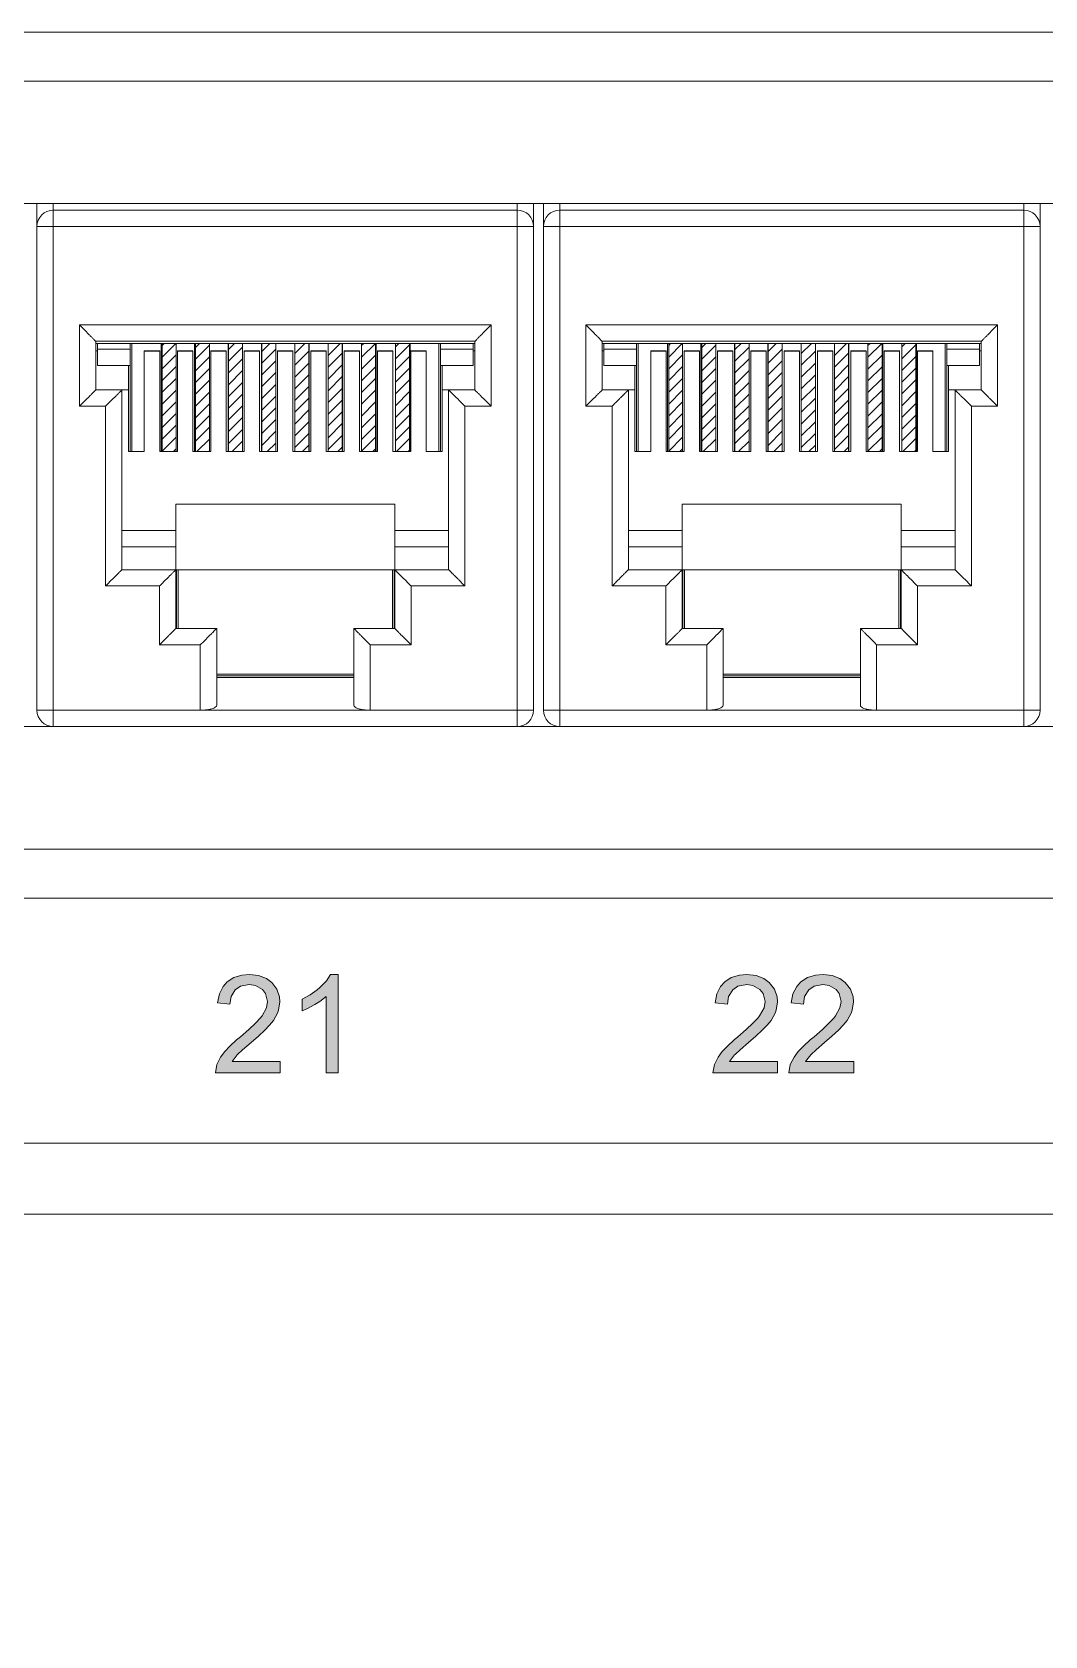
# Model space of a CAD drawing. Header units: metres. Extents: x -42301 to 31628, y -23013 to 30697.
# Drawn here: x -7196 to -6736, y 8163 to 8892 of the extents above; entities that cross this region are included whole.
import ezdxf

# ---------------------------------------------------------------- set-up
doc = ezdxf.new("R2010")
doc.units = ezdxf.units.M
doc.header["$LTSCALE"] = 0.01
doc.header["$MEASUREMENT"] = 0
doc.layers.get('0').update_dxf_attribs({"lineweight": 15})
doc.layers.add('1U - Gestion Cable', color=250, linetype='Continuous', lineweight=5)
doc.layers.add('1U - Patch Panel nº', color=250, linetype='Continuous', lineweight=5)
pattern_1 = [(45, (22762.47604, 105.91026), (-0.166441777, 0.166441777), [])]
pattern_2 = [(45, (22776.84004, 105.91026), (-0.166441777, 0.166441777), [])]

# ---------------------------------------------------------------- blocks, each defined once
blk = doc.blocks.new('1U - Peine Cable Rack')
at = {"layer": '1U - Gestion Cable'}
blk.add_lwpolyline([(-5.8, 37.7), (466.8, 37.7, -0.414214), (471.8, 32.7), (471.8, -1, -0.414214), (466.8, -6), (-5.8, -6, -0.414214), (-10.8, -1), (-10.8, 32.7, -0.414214)], format="xyb", close=True, dxfattribs=at)
blk = doc.blocks.new('1U - Patch Panel 24P RJ45')
at = {"layer": '1U - Patch Panel nº', "lineweight": 5}
h = blk.add_hatch(dxfattribs=at)
h.set_pattern_fill('ANSI31', color=250, scale=0.074137, style=0)
h.set_pattern_definition(pattern_1)
h.paths.add_polyline_path([(23403.876, 717.034), (23403.563, 717.034), (23403.48, 717.026), (23403.48, 713.968), (23403.876, 713.968)])
h = blk.add_hatch(dxfattribs=at)
h.set_pattern_fill('ANSI31', color=250, scale=0.074137, style=0)
h.set_pattern_definition(pattern_1)
h.paths.add_polyline_path([(23404.819, 717.034), (23404.487, 717.034), (23404.422, 717.029), (23404.422, 713.968), (23404.819, 713.968)])
h.paths.add_polyline_path([(23405.759, 717.034), (23405.361, 717.034), (23405.361, 713.968), (23405.759, 713.968)])
h.paths.add_polyline_path([(23406.702, 717.034), (23406.304, 717.034), (23406.304, 713.968), (23406.702, 713.968)])
h.paths.add_polyline_path([(23407.64, 717.034), (23407.242, 717.034), (23407.242, 713.968), (23407.64, 713.968)])
h.paths.add_polyline_path([(23408.185, 713.968), (23408.585, 713.968), (23408.585, 717.034), (23408.185, 717.034)])
h.paths.add_polyline_path([(23409.133, 713.968), (23409.531, 713.968), (23409.531, 717.034), (23409.133, 717.034)])
h = blk.add_hatch(dxfattribs=at)
h.set_pattern_fill('ANSI31', color=250, scale=0.074137, style=0)
h.set_pattern_definition(pattern_1)
h.paths.add_polyline_path([(23410.092, 713.968), (23410.49, 713.968), (23410.49, 717.033), (23410.464, 717.034), (23410.092, 717.034)])
h = blk.add_hatch(dxfattribs=at)
h.set_pattern_fill('ANSI31', color=250, scale=0.074137, style=0)
h.set_pattern_definition(pattern_2)
h.paths.add_polyline_path([(23418.24, 717.034), (23417.927, 717.034), (23417.844, 717.026), (23417.844, 713.968), (23418.24, 713.968)])
h = blk.add_hatch(dxfattribs=at)
h.set_pattern_fill('ANSI31', color=250, scale=0.074137, style=0)
h.set_pattern_definition(pattern_2)
h.paths.add_polyline_path([(23419.183, 717.034), (23418.851, 717.034), (23418.786, 717.029), (23418.786, 713.968), (23419.183, 713.968)])
h.paths.add_polyline_path([(23420.123, 717.034), (23419.725, 717.034), (23419.725, 713.968), (23420.123, 713.968)])
h.paths.add_polyline_path([(23421.066, 717.034), (23420.668, 717.034), (23420.668, 713.968), (23421.066, 713.968)])
h.paths.add_polyline_path([(23422.004, 717.034), (23421.606, 717.034), (23421.606, 713.968), (23422.004, 713.968)])
h.paths.add_polyline_path([(23422.549, 713.968), (23422.949, 713.968), (23422.949, 717.034), (23422.549, 717.034)])
h.paths.add_polyline_path([(23423.497, 713.968), (23423.895, 713.968), (23423.895, 717.034), (23423.497, 717.034)])
h = blk.add_hatch(dxfattribs=at)
h.set_pattern_fill('ANSI31', color=250, scale=0.074137, style=0)
h.set_pattern_definition(pattern_2)
h.paths.add_polyline_path([(23424.456, 713.968), (23424.854, 713.968), (23424.854, 717.033), (23424.828, 717.034), (23424.456, 717.034)])
h = blk.add_hatch(color=250, dxfattribs=at)
h.paths.add_polyline_path([(23406.584, 698.917), (23406.433, 699.027), (23406.213, 699.111), (23405.955, 699.138), (23405.949, 699.138), (23405.74, 699.12), (23405.51, 699.054), (23405.32, 698.935), (23405.205, 698.802), (23405.104, 698.59), (23405.051, 698.334), (23405.4, 698.299), (23405.435, 698.515), (23405.55, 698.705), (23405.7, 698.807), (23405.943, 698.855), (23406.124, 698.829), (23406.323, 698.718), (23406.411, 698.603), (23406.469, 698.374), (23406.433, 698.193), (23406.31, 697.963), (23406.261, 697.905), (23406.124, 697.755), (23405.934, 697.579), (23405.696, 697.375), (23405.59, 697.283), (23405.4, 697.11), (23405.254, 696.951), (23405.135, 696.792), (23405.029, 696.585), (23404.989, 696.346), (23406.822, 696.346), (23406.822, 696.673), (23405.462, 696.673), (23405.603, 696.859), (23405.616, 696.872), (23405.758, 697.004), (23406, 697.207), (23406.208, 697.389), (23406.389, 697.561), (23406.526, 697.698), (23406.637, 697.835), (23406.751, 698.038), (23406.782, 698.126), (23406.818, 698.365), (23406.809, 698.502), (23406.734, 698.727)])
h.paths.add_polyline_path([(23408.474, 699.138), (23408.253, 699.138), (23408.134, 698.957), (23407.949, 698.767), (23407.873, 698.701), (23407.675, 698.559), (23407.449, 698.44), (23407.449, 698.109), (23407.577, 698.162), (23407.807, 698.285), (23407.949, 698.374), (23408.13, 698.519), (23408.13, 696.346), (23408.474, 696.346)])
h = blk.add_hatch(color=250, dxfattribs=at)
h.paths.add_polyline_path([(23422.854, 698.917), (23422.699, 699.027), (23422.483, 699.111), (23422.225, 699.138), (23422.219, 699.138), (23422.01, 699.12), (23421.78, 699.054), (23421.59, 698.935), (23421.475, 698.802), (23421.369, 698.59), (23421.321, 698.334), (23421.67, 698.299), (23421.701, 698.515), (23421.82, 698.705), (23421.97, 698.807), (23422.213, 698.855), (23422.394, 698.829), (23422.593, 698.718), (23422.681, 698.603), (23422.734, 698.374), (23422.703, 698.193), (23422.575, 697.963), (23422.531, 697.905), (23422.39, 697.755), (23422.204, 697.579), (23421.966, 697.375), (23421.86, 697.283), (23421.665, 697.11), (23421.52, 696.951), (23421.4, 696.792), (23421.294, 696.585), (23421.255, 696.346), (23423.092, 696.346), (23423.092, 696.673), (23421.727, 696.673), (23421.873, 696.859), (23421.882, 696.872), (23422.028, 697.004), (23422.266, 697.207), (23422.474, 697.389), (23422.659, 697.561), (23422.792, 697.698), (23422.902, 697.835), (23423.017, 698.038), (23423.052, 698.126), (23423.088, 698.365), (23423.074, 698.502), (23422.999, 698.727)])
h.paths.add_polyline_path([(23420.543, 699.027), (23420.323, 699.111), (23420.065, 699.138), (23420.059, 699.138), (23419.85, 699.12), (23419.62, 699.054), (23419.435, 698.935), (23419.315, 698.802), (23419.214, 698.59), (23419.161, 698.334), (23419.514, 698.299), (23419.545, 698.515), (23419.66, 698.705), (23419.81, 698.807), (23420.057, 698.855), (23420.234, 698.829), (23420.433, 698.718), (23420.521, 698.603), (23420.579, 698.374), (23420.548, 698.193), (23420.42, 697.963), (23420.376, 697.905), (23420.234, 697.755), (23420.044, 697.579), (23419.806, 697.375), (23419.7, 697.283), (23419.51, 697.11), (23419.364, 696.951), (23419.245, 696.792), (23419.139, 696.585), (23419.099, 696.346), (23420.932, 696.346), (23420.932, 696.673), (23419.572, 696.673), (23419.713, 696.859), (23419.726, 696.872), (23419.868, 697.004), (23420.111, 697.207), (23420.318, 697.389), (23420.499, 697.561), (23420.636, 697.698), (23420.747, 697.835), (23420.861, 698.038), (23420.892, 698.126), (23420.928, 698.365), (23420.919, 698.502), (23420.844, 698.727), (23420.698, 698.917)])
at = {"color": 250, "linetype": 'Continuous', "lineweight": 5}
for p, q in [((23464.009, 725.864), (23363.832, 725.864)), ((23462.619, 724.474), (23365.222, 724.474)), ((23457.012, 720.999), (23370.828, 720.999)), ((23399.927, 706.635), (23399.927, 720.999)), ((23400.39, 706.171), (23400.39, 720.999)), ((23413.55, 706.171), (23413.55, 720.999)), ((23414.013, 706.635), (23414.013, 720.999)), ((23414.291, 706.635), (23414.291, 720.999)), ((23414.754, 706.171), (23414.754, 720.999)), ((23427.914, 706.171), (23427.914, 720.999)), ((23428.377, 706.635), (23428.377, 720.999)), ((23400.39, 720.813), (23413.55, 720.813)), ((23414.754, 720.813), (23427.914, 720.813)), ((23399.927, 720.35), (23414.013, 720.35)), ((23414.291, 720.35), (23428.377, 720.35)), ((23401.132, 717.558), (23412.808, 717.558)), ((23401.132, 715.253), (23401.132, 717.558)), ((23412.808, 717.558), (23412.808, 715.253)), ((23415.496, 717.558), (23427.172, 717.558)), ((23415.496, 715.253), (23415.496, 717.558)), ((23427.172, 717.558), (23427.172, 715.253)), ((23401.595, 717.095), (23412.345, 717.095)), ((23401.595, 717.095), (23401.595, 717.094)), ((23401.595, 715.716), (23401.595, 717.094)), ((23401.595, 717.034), (23412.345, 717.034)), ((23401.595, 716.82), (23401.641, 716.82)), ((23401.641, 716.41), (23401.641, 717.034)), ((23402.568, 716.874), (23401.641, 716.874)), ((23402.568, 713.968), (23402.568, 717.034)), ((23402.614, 717.034), (23402.614, 713.968)), ((23402.971, 716.822), (23403.407, 716.822)), ((23402.971, 713.968), (23402.971, 716.822)), ((23403.407, 716.818), (23402.971, 716.818)), ((23403.407, 713.968), (23403.407, 716.822)), ((23403.447, 717.034), (23403.447, 713.968)), ((23403.563, 717.034), (23403.48, 717.026)), ((23403.48, 717.034), (23403.48, 713.968)), ((23403.876, 717.034), (23403.876, 713.968)), ((23403.916, 716.822), (23404.352, 716.822)), ((23403.916, 713.968), (23403.916, 716.822)), ((23404.352, 716.818), (23403.916, 716.818)), ((23404.352, 713.968), (23404.352, 716.822)), ((23404.394, 717.034), (23404.394, 713.968)), ((23404.487, 717.034), (23404.422, 717.029)), ((23404.422, 717.034), (23404.422, 713.968)), ((23404.819, 717.034), (23404.819, 713.968)), ((23404.862, 716.822), (23405.297, 716.822)), ((23404.862, 713.968), (23404.862, 716.822)), ((23405.297, 716.818), (23404.862, 716.818)), ((23405.297, 713.968), (23405.297, 716.822)), ((23405.345, 717.034), (23405.345, 713.968)), ((23405.361, 717.034), (23405.361, 713.968)), ((23405.759, 717.034), (23405.759, 713.968)), ((23405.807, 716.822), (23406.242, 716.822)), ((23405.807, 713.968), (23405.807, 716.822)), ((23406.242, 716.818), (23405.807, 716.818)), ((23406.242, 713.968), (23406.242, 716.822)), ((23406.292, 717.034), (23406.292, 713.968)), ((23406.304, 717.034), (23406.304, 713.968)), ((23406.702, 717.034), (23406.702, 713.968)), ((23406.752, 716.822), (23407.188, 716.822)), ((23406.752, 713.968), (23406.752, 716.822)), ((23407.188, 716.818), (23406.752, 716.818)), ((23407.188, 713.968), (23407.188, 716.822)), ((23407.242, 717.034), (23407.242, 713.968)), ((23407.64, 717.034), (23407.64, 713.968)), ((23407.643, 717.034), (23407.643, 713.968)), ((23407.697, 716.822), (23408.133, 716.822)), ((23407.697, 713.968), (23407.697, 716.822)), ((23408.133, 716.818), (23407.697, 716.818)), ((23408.133, 713.968), (23408.133, 716.822)), ((23408.185, 717.034), (23408.185, 713.968)), ((23408.585, 717.034), (23408.585, 713.968)), ((23408.59, 717.034), (23408.59, 713.968)), ((23408.643, 716.822), (23409.078, 716.822)), ((23408.643, 713.968), (23408.643, 716.822)), ((23409.078, 716.818), (23408.643, 716.818)), ((23409.078, 713.968), (23409.078, 716.822)), ((23409.133, 717.034), (23409.133, 713.968)), ((23409.531, 717.034), (23409.531, 713.968)), ((23409.551, 717.034), (23409.551, 713.968)), ((23409.588, 716.822), (23410.023, 716.822)), ((23409.588, 713.968), (23409.588, 716.822)), ((23410.023, 716.818), (23409.588, 716.818)), ((23410.023, 713.968), (23410.023, 716.822)), ((23410.092, 717.034), (23410.092, 713.968)), ((23410.49, 717.033), (23410.464, 717.034)), ((23410.49, 717.036), (23410.49, 717.033)), ((23410.49, 717.034), (23410.49, 713.968)), ((23410.511, 717.034), (23410.511, 713.968)), ((23410.533, 716.822), (23410.969, 716.822)), ((23410.533, 713.968), (23410.533, 716.822)), ((23410.969, 716.818), (23410.533, 716.818)), ((23410.969, 713.968), (23410.969, 716.822)), ((23411.325, 713.968), (23411.325, 717.034)), ((23411.372, 713.968), (23411.372, 717.034)), ((23411.372, 716.874), (23412.298, 716.874)), ((23412.298, 716.41), (23412.298, 717.034)), ((23412.345, 716.82), (23412.298, 716.82)), ((23412.345, 717.095), (23412.345, 717.094)), ((23412.345, 717.094), (23412.345, 715.716)), ((23415.959, 717.095), (23426.709, 717.095)), ((23415.959, 717.095), (23415.959, 717.094)), ((23415.959, 715.716), (23415.959, 717.094)), ((23415.959, 717.034), (23426.709, 717.034)), ((23415.959, 716.82), (23416.005, 716.82)), ((23416.005, 716.41), (23416.005, 717.034)), ((23416.932, 716.874), (23416.005, 716.874)), ((23416.932, 713.968), (23416.932, 717.034)), ((23416.978, 717.034), (23416.978, 713.968)), ((23417.335, 716.822), (23417.771, 716.822)), ((23417.335, 713.968), (23417.335, 716.822)), ((23417.771, 716.818), (23417.335, 716.818)), ((23417.771, 713.968), (23417.771, 716.822)), ((23417.811, 717.034), (23417.811, 713.968)), ((23417.927, 717.034), (23417.844, 717.026)), ((23417.844, 717.034), (23417.844, 713.968)), ((23418.24, 717.034), (23418.24, 713.968)), ((23418.28, 716.822), (23418.716, 716.822)), ((23418.28, 713.968), (23418.28, 716.822)), ((23418.716, 716.818), (23418.28, 716.818)), ((23418.716, 713.968), (23418.716, 716.822)), ((23418.758, 717.034), (23418.758, 713.968)), ((23418.851, 717.034), (23418.786, 717.029)), ((23418.786, 717.034), (23418.786, 713.968)), ((23419.183, 717.034), (23419.183, 713.968)), ((23419.226, 716.822), (23419.661, 716.822)), ((23419.226, 713.968), (23419.226, 716.822)), ((23419.661, 716.818), (23419.226, 716.818)), ((23419.661, 713.968), (23419.661, 716.822)), ((23419.709, 717.034), (23419.709, 713.968)), ((23419.725, 717.034), (23419.725, 713.968)), ((23420.123, 717.034), (23420.123, 713.968)), ((23420.171, 716.822), (23420.606, 716.822)), ((23420.171, 713.968), (23420.171, 716.822)), ((23420.606, 716.818), (23420.171, 716.818)), ((23420.606, 713.968), (23420.606, 716.822)), ((23420.656, 717.034), (23420.656, 713.968)), ((23420.668, 717.034), (23420.668, 713.968)), ((23421.066, 717.034), (23421.066, 713.968)), ((23421.116, 716.822), (23421.552, 716.822)), ((23421.116, 713.968), (23421.116, 716.822)), ((23421.552, 716.818), (23421.116, 716.818)), ((23421.552, 713.968), (23421.552, 716.822)), ((23421.606, 717.034), (23421.606, 713.968)), ((23422.004, 717.034), (23422.004, 713.968)), ((23422.007, 717.034), (23422.007, 713.968)), ((23422.061, 716.822), (23422.497, 716.822)), ((23422.061, 713.968), (23422.061, 716.822)), ((23422.497, 716.818), (23422.061, 716.818)), ((23422.497, 713.968), (23422.497, 716.822)), ((23422.549, 717.034), (23422.549, 713.968)), ((23422.949, 717.034), (23422.949, 713.968)), ((23422.954, 717.034), (23422.954, 713.968)), ((23423.007, 716.822), (23423.442, 716.822)), ((23423.007, 713.968), (23423.007, 716.822)), ((23423.442, 716.818), (23423.007, 716.818)), ((23423.442, 713.968), (23423.442, 716.822)), ((23423.497, 717.034), (23423.497, 713.968)), ((23423.895, 717.034), (23423.895, 713.968)), ((23423.915, 717.034), (23423.915, 713.968)), ((23423.952, 716.822), (23424.387, 716.822)), ((23423.952, 713.968), (23423.952, 716.822)), ((23424.387, 716.818), (23423.952, 716.818)), ((23424.387, 713.968), (23424.387, 716.822)), ((23424.456, 717.034), (23424.456, 713.968)), ((23424.854, 717.033), (23424.828, 717.034)), ((23424.854, 717.036), (23424.854, 717.033)), ((23424.854, 717.034), (23424.854, 713.968)), ((23424.875, 717.034), (23424.875, 713.968)), ((23424.897, 716.822), (23425.333, 716.822)), ((23424.897, 713.968), (23424.897, 716.822)), ((23425.333, 716.818), (23424.897, 716.818)), ((23425.333, 713.968), (23425.333, 716.822)), ((23425.689, 713.968), (23425.689, 717.034)), ((23425.736, 713.968), (23425.736, 717.034)), ((23425.736, 716.874), (23426.662, 716.874)), ((23426.662, 716.41), (23426.662, 717.034)), ((23426.709, 716.82), (23426.662, 716.82)), ((23426.709, 717.095), (23426.709, 717.094)), ((23426.709, 717.094), (23426.709, 715.716)), ((23402.568, 716.41), (23401.641, 716.41)), ((23402.522, 716.41), (23402.522, 713.968)), ((23412.298, 716.41), (23411.372, 716.41)), ((23411.418, 716.41), (23411.418, 713.968)), ((23416.932, 716.41), (23416.005, 716.41)), ((23416.886, 716.41), (23416.886, 713.968)), ((23426.662, 716.41), (23425.736, 716.41)), ((23425.782, 716.41), (23425.782, 713.968)), ((23401.595, 715.716), (23402.522, 715.716)), ((23402.336, 710.619), (23402.336, 715.716)), ((23412.345, 715.716), (23411.418, 715.716)), ((23411.603, 715.716), (23411.603, 710.619)), ((23415.959, 715.716), (23416.886, 715.716)), ((23416.7, 710.619), (23416.7, 715.716)), ((23426.709, 715.716), (23425.782, 715.716)), ((23425.967, 715.716), (23425.967, 710.619)), ((23401.873, 715.253), (23401.132, 715.253)), ((23401.873, 710.156), (23401.873, 715.253)), ((23412.808, 715.253), (23412.067, 715.253)), ((23412.067, 715.253), (23412.067, 710.156)), ((23416.237, 715.253), (23415.496, 715.253)), ((23416.237, 710.156), (23416.237, 715.253)), ((23427.172, 715.253), (23426.431, 715.253)), ((23426.431, 715.253), (23426.431, 710.156)), ((23402.971, 713.968), (23402.522, 713.968)), ((23403.916, 713.968), (23403.407, 713.968)), ((23404.862, 713.968), (23404.352, 713.968)), ((23405.807, 713.968), (23405.297, 713.968)), ((23406.752, 713.968), (23406.242, 713.968)), ((23407.697, 713.968), (23407.188, 713.968)), ((23408.643, 713.968), (23408.133, 713.968)), ((23409.588, 713.968), (23409.078, 713.968)), ((23410.533, 713.968), (23410.023, 713.968)), ((23411.418, 713.968), (23410.969, 713.968)), ((23417.335, 713.968), (23416.886, 713.968)), ((23418.28, 713.968), (23417.771, 713.968)), ((23419.226, 713.968), (23418.716, 713.968)), ((23420.171, 713.968), (23419.661, 713.968)), ((23421.116, 713.968), (23420.606, 713.968)), ((23422.061, 713.968), (23421.552, 713.968)), ((23423.007, 713.968), (23422.497, 713.968)), ((23423.952, 713.968), (23423.442, 713.968)), ((23424.897, 713.968), (23424.387, 713.968)), ((23425.782, 713.968), (23425.333, 713.968)), ((23410.074, 712.473), (23403.865, 712.473)), ((23403.865, 708.951), (23403.865, 712.473)), ((23410.074, 708.951), (23410.074, 712.473)), ((23424.438, 712.473), (23418.229, 712.473)), ((23418.229, 708.951), (23418.229, 712.473)), ((23424.438, 708.951), (23424.438, 712.473)), ((23403.865, 711.731), (23402.336, 711.731)), ((23411.603, 711.731), (23410.074, 711.731)), ((23418.229, 711.731), (23416.7, 711.731)), ((23425.967, 711.731), (23424.438, 711.731)), ((23403.865, 711.268), (23402.336, 711.268)), ((23411.603, 711.268), (23410.074, 711.268)), ((23418.229, 711.268), (23416.7, 711.268)), ((23425.967, 711.268), (23424.438, 711.268)), ((23411.603, 710.619), (23402.336, 710.619)), ((23403.884, 710.619), (23403.884, 708.951)), ((23403.93, 710.619), (23403.93, 708.951)), ((23410.01, 708.951), (23410.01, 710.619)), ((23410.056, 708.951), (23410.056, 710.619)), ((23425.967, 710.619), (23416.7, 710.619)), ((23418.248, 710.619), (23418.248, 708.951)), ((23418.294, 710.619), (23418.294, 708.951)), ((23424.374, 708.951), (23424.374, 710.619)), ((23424.42, 708.951), (23424.42, 710.619)), ((23403.402, 710.156), (23401.873, 710.156)), ((23403.402, 708.488), (23403.402, 710.156)), ((23412.067, 710.156), (23410.538, 710.156)), ((23410.538, 710.156), (23410.538, 708.488)), ((23417.766, 710.156), (23416.237, 710.156)), ((23417.766, 708.488), (23417.766, 710.156)), ((23426.431, 710.156), (23424.902, 710.156)), ((23424.902, 710.156), (23424.902, 708.488)), ((23405.024, 708.951), (23403.865, 708.951)), ((23405.024, 708.951), (23405.024, 706.771)), ((23410.074, 708.951), (23408.916, 708.951)), ((23408.916, 706.771), (23408.916, 708.951)), ((23419.388, 708.951), (23418.229, 708.951)), ((23419.388, 708.951), (23419.388, 706.771)), ((23424.438, 708.951), (23423.28, 708.951)), ((23423.28, 706.771), (23423.28, 708.951)), ((23404.56, 708.488), (23403.402, 708.488)), ((23404.56, 708.488), (23404.56, 706.635)), ((23410.538, 708.488), (23409.379, 708.488)), ((23409.379, 706.635), (23409.379, 708.488)), ((23418.924, 708.488), (23417.766, 708.488)), ((23418.924, 708.488), (23418.924, 706.635)), ((23424.902, 708.488), (23423.743, 708.488)), ((23423.743, 706.635), (23423.743, 708.488)), ((23405.024, 707.654), (23408.916, 707.654)), ((23405.024, 707.608), (23408.916, 707.608)), ((23405.024, 707.561), (23408.916, 707.561)), ((23419.388, 707.654), (23423.28, 707.654)), ((23419.388, 707.608), (23423.28, 707.608)), ((23419.388, 707.561), (23423.28, 707.561)), ((23399.927, 706.635), (23414.013, 706.635)), ((23414.291, 706.635), (23428.377, 706.635)), ((23370.828, 706.171), (23457.012, 706.171)), ((23365.222, 702.696), (23462.619, 702.696)), ((23363.832, 701.306), (23464.009, 701.306)), ((23463.87, 694.356), (23061.678, 694.356))]:
    blk.add_line(p, q, dxfattribs=at)
for centre, start, end in [((23400.39, 720.35), 90, 180), ((23413.55, 720.35), 0, 90), ((23414.754, 720.35), 90, 180), ((23427.914, 720.35), 0, 90), ((23400.39, 706.635), 180, 270), ((23413.55, 706.635), 270, 0), ((23414.754, 706.635), 180, 270), ((23427.914, 706.635), 270, 0)]:
    blk.add_arc(centre, 0.463, start, end, dxfattribs=at)
for points, start_tangent, end_tangent in [([(23401.595, 717.095), (23401.578, 717.111), (23401.54, 717.149), (23401.487, 717.202), (23401.424, 717.265), (23401.355, 717.334), (23401.281, 717.408), (23401.206, 717.483), (23401.132, 717.558)], (-0.707107, 0.707107), (-0.707107, 0.707107)), ([(23412.345, 717.095), (23412.362, 717.111), (23412.4, 717.149), (23412.453, 717.202), (23412.515, 717.265), (23412.585, 717.334), (23412.658, 717.408), (23412.734, 717.483), (23412.808, 717.558)], (0.707107, 0.707107), (0.707107, 0.707107)), ([(23415.959, 717.095), (23415.942, 717.111), (23415.904, 717.149), (23415.851, 717.202), (23415.788, 717.265), (23415.719, 717.334), (23415.645, 717.408), (23415.57, 717.483), (23415.496, 717.558)], (-0.707107, 0.707107), (-0.707107, 0.707107)), ([(23426.709, 717.095), (23426.726, 717.111), (23426.764, 717.149), (23426.817, 717.202), (23426.879, 717.265), (23426.949, 717.334), (23427.022, 717.408), (23427.098, 717.483), (23427.172, 717.558)], (0.707107, 0.707107), (0.707107, 0.707107)), ([(23401.132, 715.253), (23401.207, 715.328), (23401.283, 715.405), (23401.358, 715.479), (23401.428, 715.549), (23401.491, 715.612), (23401.544, 715.665), (23401.581, 715.702), (23401.595, 715.716)], (0.707107, 0.707107), (0.707107, 0.707107)), ([(23401.873, 715.253), (23401.948, 715.328), (23402.025, 715.405), (23402.099, 715.479), (23402.169, 715.549), (23402.232, 715.612), (23402.285, 715.665), (23402.322, 715.702), (23402.336, 715.716)], (0.707107, 0.707107), (0.707107, 0.707107)), ([(23412.067, 715.253), (23411.991, 715.328), (23411.915, 715.405), (23411.841, 715.479), (23411.771, 715.549), (23411.707, 715.612), (23411.655, 715.665), (23411.618, 715.702), (23411.603, 715.716)], (-0.707107, 0.707107), (-0.707107, 0.707107)), ([(23412.808, 715.253), (23412.733, 715.328), (23412.657, 715.405), (23412.582, 715.479), (23412.512, 715.549), (23412.449, 715.612), (23412.396, 715.665), (23412.359, 715.702), (23412.345, 715.716)], (-0.707107, 0.707107), (-0.707107, 0.707107)), ([(23415.496, 715.253), (23415.571, 715.328), (23415.647, 715.405), (23415.722, 715.479), (23415.792, 715.549), (23415.855, 715.612), (23415.908, 715.665), (23415.945, 715.702), (23415.959, 715.716)], (0.707107, 0.707107), (0.707107, 0.707107)), ([(23416.237, 715.253), (23416.312, 715.328), (23416.389, 715.405), (23416.463, 715.479), (23416.533, 715.549), (23416.596, 715.612), (23416.649, 715.665), (23416.686, 715.702), (23416.7, 715.716)], (0.707107, 0.707107), (0.707107, 0.707107)), ([(23426.431, 715.253), (23426.355, 715.328), (23426.279, 715.405), (23426.205, 715.479), (23426.135, 715.549), (23426.071, 715.612), (23426.019, 715.665), (23425.982, 715.702), (23425.967, 715.716)], (-0.707107, 0.707107), (-0.707107, 0.707107)), ([(23427.172, 715.253), (23427.097, 715.328), (23427.021, 715.405), (23426.946, 715.479), (23426.876, 715.549), (23426.813, 715.612), (23426.76, 715.665), (23426.723, 715.702), (23426.709, 715.716)], (-0.707107, 0.707107), (-0.707107, 0.707107)), ([(23401.873, 710.156), (23401.948, 710.231), (23402.025, 710.308), (23402.099, 710.382), (23402.169, 710.452), (23402.232, 710.515), (23402.285, 710.568), (23402.322, 710.605), (23402.336, 710.619)], (0.707107, 0.707107), (0.707107, 0.707107)), ([(23403.402, 710.156), (23403.477, 710.231), (23403.554, 710.308), (23403.628, 710.382), (23403.698, 710.452), (23403.761, 710.515), (23403.814, 710.568), (23403.851, 710.605), (23403.865, 710.619)], (0.707107, 0.707107), (0.707107, 0.707107)), ([(23410.538, 710.156), (23410.462, 710.231), (23410.386, 710.308), (23410.312, 710.382), (23410.241, 710.452), (23410.178, 710.515), (23410.126, 710.568), (23410.089, 710.605), (23410.074, 710.619)], (-0.707107, 0.707107), (-0.707107, 0.707107)), ([(23412.067, 710.156), (23411.991, 710.231), (23411.915, 710.308), (23411.841, 710.382), (23411.771, 710.452), (23411.707, 710.515), (23411.655, 710.568), (23411.618, 710.605), (23411.603, 710.619)], (-0.707107, 0.707107), (-0.707107, 0.707107)), ([(23416.237, 710.156), (23416.312, 710.231), (23416.389, 710.308), (23416.463, 710.382), (23416.533, 710.452), (23416.596, 710.515), (23416.649, 710.568), (23416.686, 710.605), (23416.7, 710.619)], (0.707107, 0.707107), (0.707107, 0.707107)), ([(23417.766, 710.156), (23417.841, 710.231), (23417.918, 710.308), (23417.992, 710.382), (23418.062, 710.452), (23418.125, 710.515), (23418.178, 710.568), (23418.215, 710.605), (23418.229, 710.619)], (0.707107, 0.707107), (0.707107, 0.707107)), ([(23424.902, 710.156), (23424.826, 710.231), (23424.75, 710.308), (23424.676, 710.382), (23424.605, 710.452), (23424.542, 710.515), (23424.49, 710.568), (23424.453, 710.605), (23424.438, 710.619)], (-0.707107, 0.707107), (-0.707107, 0.707107)), ([(23426.431, 710.156), (23426.355, 710.231), (23426.279, 710.308), (23426.205, 710.382), (23426.135, 710.452), (23426.071, 710.515), (23426.019, 710.568), (23425.982, 710.605), (23425.967, 710.619)], (-0.707107, 0.707107), (-0.707107, 0.707107)), ([(23403.402, 708.488), (23403.477, 708.563), (23403.554, 708.64), (23403.628, 708.714), (23403.698, 708.784), (23403.761, 708.847), (23403.814, 708.9), (23403.851, 708.937), (23403.865, 708.951)], (0.707107, 0.707107), (0.707107, 0.707107)), ([(23404.56, 708.488), (23404.636, 708.563), (23404.712, 708.64), (23404.786, 708.714), (23404.857, 708.784), (23404.92, 708.847), (23404.972, 708.9), (23405.01, 708.937), (23405.024, 708.951)], (0.707107, 0.707107), (0.707107, 0.707107)), ([(23409.379, 708.488), (23409.304, 708.563), (23409.228, 708.64), (23409.153, 708.714), (23409.083, 708.784), (23409.02, 708.847), (23408.967, 708.9), (23408.93, 708.937), (23408.916, 708.951)], (-0.707107, 0.707107), (-0.707107, 0.707107)), ([(23410.538, 708.488), (23410.462, 708.563), (23410.386, 708.64), (23410.312, 708.714), (23410.241, 708.784), (23410.178, 708.847), (23410.126, 708.9), (23410.089, 708.937), (23410.074, 708.951)], (-0.707107, 0.707107), (-0.707107, 0.707107)), ([(23417.766, 708.488), (23417.841, 708.563), (23417.918, 708.64), (23417.992, 708.714), (23418.062, 708.784), (23418.125, 708.847), (23418.178, 708.9), (23418.215, 708.937), (23418.229, 708.951)], (0.707107, 0.707107), (0.707107, 0.707107)), ([(23418.924, 708.488), (23419, 708.563), (23419.076, 708.64), (23419.15, 708.714), (23419.221, 708.784), (23419.284, 708.847), (23419.336, 708.9), (23419.374, 708.937), (23419.388, 708.951)], (0.707107, 0.707107), (0.707107, 0.707107)), ([(23423.743, 708.488), (23423.668, 708.563), (23423.592, 708.64), (23423.517, 708.714), (23423.447, 708.784), (23423.384, 708.847), (23423.331, 708.9), (23423.294, 708.937), (23423.28, 708.951)], (-0.707107, 0.707107), (-0.707107, 0.707107)), ([(23424.902, 708.488), (23424.826, 708.563), (23424.75, 708.64), (23424.676, 708.714), (23424.605, 708.784), (23424.542, 708.847), (23424.49, 708.9), (23424.453, 708.937), (23424.438, 708.951)], (-0.707107, 0.707107), (-0.707107, 0.707107)), ([(23405.024, 706.771), (23405.008, 706.735), (23404.96, 706.702), (23404.886, 706.674), (23404.79, 706.652), (23404.677, 706.639), (23404.56, 706.635)], (0, -1), (-1, 0)), ([(23409.379, 706.635), (23409.263, 706.639), (23409.15, 706.652), (23409.054, 706.674), (23408.98, 706.702), (23408.932, 706.735), (23408.916, 706.771)], (-1, 0), (0, 1)), ([(23419.388, 706.771), (23419.372, 706.735), (23419.324, 706.702), (23419.25, 706.674), (23419.154, 706.652), (23419.041, 706.639), (23418.924, 706.635)], (0, -1), (-1, 0)), ([(23423.743, 706.635), (23423.627, 706.639), (23423.514, 706.652), (23423.418, 706.674), (23423.344, 706.702), (23423.296, 706.735), (23423.28, 706.771)], (-1, 0), (0, 1))]:
    blk.add_spline(points, degree=3, dxfattribs=dict(at, start_tangent=start_tangent, end_tangent=end_tangent))
at = {"layer": '1U - Patch Panel nº', "color": 250, "lineweight": 5}
for p, q in [((23405.51, 699.054), (23405.32, 698.935)), ((23405.74, 699.12), (23405.51, 699.054)), ((23405.952, 699.138), (23405.74, 699.12)), ((23406.213, 699.111), (23405.952, 699.138)), ((23406.433, 699.027), (23406.213, 699.111)), ((23408.253, 699.138), (23408.134, 698.957)), ((23408.474, 699.138), (23408.253, 699.138)), ((23408.474, 696.346), (23408.474, 699.138)), ((23419.62, 699.054), (23419.435, 698.935)), ((23419.85, 699.12), (23419.62, 699.054)), ((23420.062, 699.138), (23419.85, 699.12)), ((23420.323, 699.111), (23420.062, 699.138)), ((23420.543, 699.027), (23420.323, 699.111)), ((23421.78, 699.054), (23421.59, 698.935)), ((23422.01, 699.12), (23421.78, 699.054)), ((23422.222, 699.138), (23422.01, 699.12)), ((23422.483, 699.111), (23422.222, 699.138)), ((23422.699, 699.027), (23422.483, 699.111)), ((23405.104, 698.59), (23405.051, 698.334)), ((23405.205, 698.802), (23405.104, 698.59)), ((23405.32, 698.935), (23405.205, 698.802)), ((23405.435, 698.515), (23405.55, 698.705)), ((23405.55, 698.705), (23405.7, 698.807)), ((23405.7, 698.807), (23405.943, 698.855)), ((23405.943, 698.855), (23406.124, 698.829)), ((23406.124, 698.829), (23406.323, 698.718)), ((23406.323, 698.718), (23406.411, 698.603)), ((23406.411, 698.603), (23406.469, 698.374)), ((23406.584, 698.917), (23406.433, 699.027)), ((23406.734, 698.727), (23406.584, 698.917)), ((23406.809, 698.502), (23406.734, 698.727)), ((23407.873, 698.701), (23407.675, 698.559)), ((23407.949, 698.767), (23407.873, 698.701)), ((23408.134, 698.957), (23407.949, 698.767)), ((23419.214, 698.59), (23419.161, 698.334)), ((23419.315, 698.802), (23419.214, 698.59)), ((23419.435, 698.935), (23419.315, 698.802)), ((23419.545, 698.515), (23419.66, 698.705)), ((23419.66, 698.705), (23419.81, 698.807)), ((23419.81, 698.807), (23420.057, 698.855)), ((23420.057, 698.855), (23420.234, 698.829)), ((23420.234, 698.829), (23420.433, 698.718)), ((23420.433, 698.718), (23420.521, 698.603)), ((23420.521, 698.603), (23420.579, 698.374)), ((23420.698, 698.917), (23420.543, 699.027)), ((23420.844, 698.727), (23420.698, 698.917)), ((23420.919, 698.502), (23420.844, 698.727)), ((23421.369, 698.59), (23421.321, 698.334)), ((23421.475, 698.802), (23421.369, 698.59)), ((23421.59, 698.935), (23421.475, 698.802)), ((23421.701, 698.515), (23421.82, 698.705)), ((23421.82, 698.705), (23421.97, 698.807)), ((23421.97, 698.807), (23422.213, 698.855)), ((23422.213, 698.855), (23422.394, 698.829)), ((23422.394, 698.829), (23422.593, 698.718)), ((23422.593, 698.718), (23422.681, 698.603)), ((23422.681, 698.603), (23422.734, 698.374)), ((23422.854, 698.917), (23422.699, 699.027)), ((23422.999, 698.727), (23422.854, 698.917)), ((23423.074, 698.502), (23422.999, 698.727)), ((23405.051, 698.334), (23405.4, 698.299)), ((23405.4, 698.299), (23405.435, 698.515)), ((23406.433, 698.193), (23406.31, 697.963)), ((23406.469, 698.374), (23406.433, 698.193)), ((23406.782, 698.126), (23406.818, 698.365)), ((23406.818, 698.365), (23406.809, 698.502)), ((23407.675, 698.559), (23407.449, 698.44)), ((23407.449, 698.44), (23407.449, 698.109)), ((23407.449, 698.109), (23407.577, 698.162)), ((23407.577, 698.162), (23407.807, 698.285)), ((23407.807, 698.285), (23407.949, 698.374)), ((23407.949, 698.374), (23408.13, 698.519)), ((23408.13, 698.519), (23408.13, 696.346)), ((23419.161, 698.334), (23419.514, 698.299)), ((23419.514, 698.299), (23419.545, 698.515)), ((23420.548, 698.193), (23420.42, 697.963)), ((23420.579, 698.374), (23420.548, 698.193)), ((23420.892, 698.126), (23420.928, 698.365)), ((23420.928, 698.365), (23420.919, 698.502)), ((23421.321, 698.334), (23421.67, 698.299)), ((23421.67, 698.299), (23421.701, 698.515)), ((23422.703, 698.193), (23422.575, 697.963)), ((23422.734, 698.374), (23422.703, 698.193)), ((23423.052, 698.126), (23423.088, 698.365)), ((23423.088, 698.365), (23423.074, 698.502)), ((23406.124, 697.755), (23405.934, 697.579)), ((23406.261, 697.905), (23406.124, 697.755)), ((23406.31, 697.963), (23406.261, 697.905)), ((23406.389, 697.561), (23406.526, 697.698)), ((23406.526, 697.698), (23406.637, 697.835)), ((23406.637, 697.835), (23406.751, 698.038)), ((23406.751, 698.038), (23406.782, 698.126)), ((23420.234, 697.755), (23420.044, 697.579)), ((23420.376, 697.905), (23420.234, 697.755)), ((23420.42, 697.963), (23420.376, 697.905)), ((23420.499, 697.561), (23420.636, 697.698)), ((23420.636, 697.698), (23420.747, 697.835)), ((23420.747, 697.835), (23420.861, 698.038)), ((23420.861, 698.038), (23420.892, 698.126)), ((23422.39, 697.755), (23422.204, 697.579)), ((23422.531, 697.905), (23422.39, 697.755)), ((23422.575, 697.963), (23422.531, 697.905)), ((23422.659, 697.561), (23422.792, 697.698)), ((23422.792, 697.698), (23422.902, 697.835)), ((23422.902, 697.835), (23423.017, 698.038)), ((23423.017, 698.038), (23423.052, 698.126)), ((23405.59, 697.283), (23405.4, 697.11)), ((23405.696, 697.375), (23405.59, 697.283)), ((23405.934, 697.579), (23405.696, 697.375)), ((23406, 697.207), (23406.208, 697.389)), ((23406.208, 697.389), (23406.389, 697.561)), ((23419.7, 697.283), (23419.51, 697.11)), ((23419.806, 697.375), (23419.7, 697.283)), ((23420.044, 697.579), (23419.806, 697.375)), ((23420.111, 697.207), (23420.318, 697.389)), ((23420.318, 697.389), (23420.499, 697.561)), ((23421.86, 697.283), (23421.665, 697.11)), ((23421.966, 697.375), (23421.86, 697.283)), ((23422.204, 697.579), (23421.966, 697.375)), ((23422.266, 697.207), (23422.474, 697.389)), ((23422.474, 697.389), (23422.659, 697.561)), ((23405.135, 696.792), (23405.029, 696.585)), ((23405.254, 696.951), (23405.135, 696.792)), ((23405.4, 697.11), (23405.254, 696.951)), ((23405.462, 696.673), (23405.603, 696.859)), ((23405.603, 696.859), (23405.616, 696.872)), ((23405.616, 696.872), (23405.758, 697.004)), ((23405.758, 697.004), (23406, 697.207)), ((23419.245, 696.792), (23419.139, 696.585)), ((23419.364, 696.951), (23419.245, 696.792)), ((23419.51, 697.11), (23419.364, 696.951)), ((23419.572, 696.673), (23419.713, 696.859)), ((23419.713, 696.859), (23419.726, 696.872)), ((23419.726, 696.872), (23419.868, 697.004)), ((23419.868, 697.004), (23420.111, 697.207)), ((23421.4, 696.792), (23421.294, 696.585)), ((23421.52, 696.951), (23421.4, 696.792)), ((23421.665, 697.11), (23421.52, 696.951)), ((23421.727, 696.673), (23421.873, 696.859)), ((23421.873, 696.859), (23421.882, 696.872)), ((23421.882, 696.872), (23422.028, 697.004)), ((23422.028, 697.004), (23422.266, 697.207)), ((23405.029, 696.585), (23404.989, 696.346)), ((23404.989, 696.346), (23406.822, 696.346)), ((23406.822, 696.673), (23405.462, 696.673)), ((23406.822, 696.346), (23406.822, 696.673)), ((23408.13, 696.346), (23408.474, 696.346)), ((23419.139, 696.585), (23419.099, 696.346)), ((23419.099, 696.346), (23420.932, 696.346)), ((23420.932, 696.673), (23419.572, 696.673)), ((23420.932, 696.346), (23420.932, 696.673)), ((23421.294, 696.585), (23421.255, 696.346)), ((23421.255, 696.346), (23423.092, 696.346)), ((23423.092, 696.673), (23421.727, 696.673)), ((23423.092, 696.346), (23423.092, 696.673))]:
    blk.add_line(p, q, dxfattribs=at)

msp = doc.modelspace()

# ---------------------------------------------------------------- block references
for name, p, xscale, yscale, zscale in [('1U - Patch Panel 24P RJ45', (-381864.01, -2730.56), 16.01161737155474, 16.01161737155474, 16.01161737155474), ('1U - Peine Cable Rack', (-12805.53, 7795.44), 14.83992286734612, 14.83992286734612, 14.83992286734612)]:
    msp.add_blockref(name, p, dxfattribs=dict(xscale=xscale, yscale=yscale, zscale=zscale))

doc.saveas('drawing.dxf')
